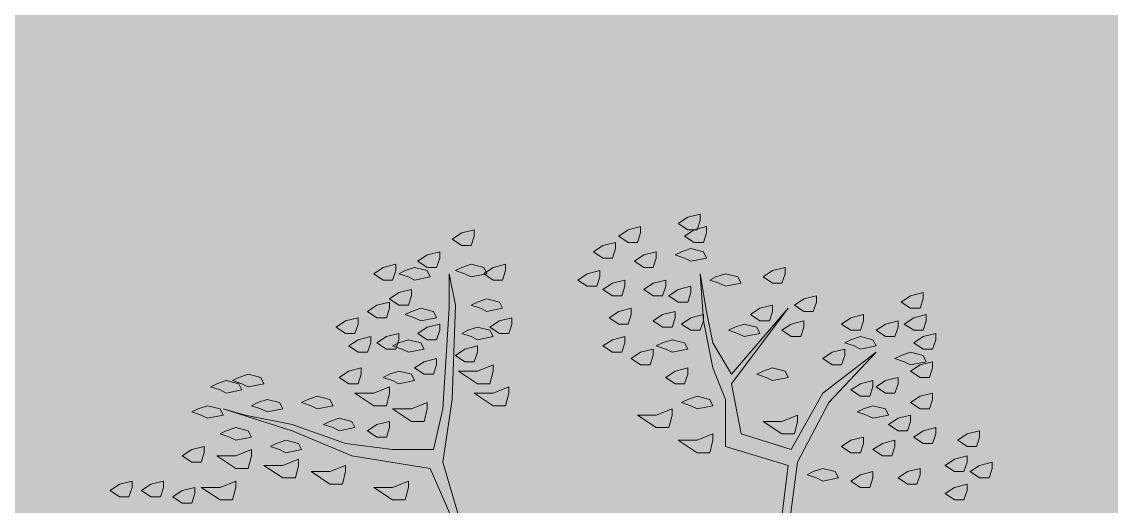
# Model space of a CAD drawing. Header units: millimetres. Extents: x 3006 to 6000, y 1661 to 3774.
# Drawn here: x 4681.025 to 4684.549, y 1835.895 to 1837.461 of the extents above; entities that cross this region are included whole.
import ezdxf

# ---------------------------------------------------------------- set-up
doc = ezdxf.new("R2010")
doc.units = ezdxf.units.MM
doc.header["$LTSCALE"] = 10
doc.linetypes.add('TT4', pattern=[0.1, 0.05, -0.05])
doc.layers.add('.15', color=150, linetype='Continuous', lineweight=15)
doc.layers.add('VEGETACION', color=84, linetype='Continuous', lineweight=15)
doc.layers.add('.20 hachura', color=185, linetype='Continuous')

# ---------------------------------------------------------------- blocks, each defined once
blk = doc.blocks.new('asfgjkosdfgiosdjfg')
at = {"layer": 'VEGETACION'}
for p, q in [((5.3103, 19.9927), (5.3717, 20.0336)), ((5.3717, 20.0336), (5.4535, 20.054)), ((5.4535, 20.054), (5.4535, 20.0131)), ((3.8989, 19.9313), (3.9807, 19.9518)), ((3.9807, 19.9518), (3.9807, 19.9108)), ((4.9217, 19.9108), (4.983, 19.9518)), ((4.983, 19.9518), (5.0648, 19.9722)), ((5.0648, 19.9722), (5.0648, 19.9313)), ((5.3717, 19.9518), (5.3103, 19.9927)), ((5.3512, 19.9108), (5.4126, 19.9518)), ((5.433, 19.9518), (5.3717, 19.9518)), ((5.4126, 19.9518), (5.4944, 19.9722)), ((5.4535, 20.0131), (5.433, 19.9518)), ((5.4944, 19.9722), (5.4944, 19.9313)), ((3.8376, 19.8904), (3.8989, 19.9313)), ((3.8989, 19.8495), (3.8376, 19.8904)), ((3.9807, 19.9108), (3.9603, 19.8495)), ((4.983, 19.8699), (4.9217, 19.9108)), ((5.0648, 19.9313), (5.0444, 19.8699)), ((5.4126, 19.8699), (5.3512, 19.9108)), ((5.4944, 19.9313), (5.4739, 19.8699)), ((3.6739, 19.7881), (3.7557, 19.8086)), ((3.7557, 19.8086), (3.7557, 19.7677)), ((3.9603, 19.8495), (3.8989, 19.8495)), ((4.758, 19.8086), (4.8194, 19.8495)), ((4.8194, 19.7677), (4.758, 19.8086)), ((4.8194, 19.8495), (4.9012, 19.8699)), ((4.9012, 19.829), (4.8808, 19.7677)), ((4.9012, 19.8699), (4.9012, 19.829)), ((5.0444, 19.8699), (4.983, 19.8699)), ((5.0853, 19.7881), (5.1671, 19.8086)), ((5.1671, 19.8086), (5.1671, 19.7677)), ((5.3308, 19.8086), (5.2899, 19.7881)), ((5.3921, 19.829), (5.3308, 19.8086)), ((5.4739, 19.8086), (5.3921, 19.829)), ((5.4739, 19.8699), (5.4126, 19.8699)), ((5.4944, 19.7677), (5.4739, 19.8086)), ((3.6126, 19.7472), (3.6739, 19.7881)), ((3.6739, 19.7063), (3.6126, 19.7472)), ((3.7557, 19.7677), (3.7353, 19.7063)), ((4.8808, 19.7677), (4.8194, 19.7677)), ((5.0239, 19.7472), (5.0853, 19.7881)), ((5.0853, 19.7063), (5.0239, 19.7472)), ((5.1671, 19.7677), (5.1467, 19.7063)), ((5.2899, 19.7881), (5.3512, 19.7677)), ((5.3512, 19.7677), (5.3921, 19.7472)), ((5.3921, 19.7472), (5.4944, 19.7677)), ((3.3262, 19.6654), (3.3875, 19.7063)), ((3.3875, 19.6245), (3.3262, 19.6654)), ((3.3875, 19.7063), (3.4694, 19.7268)), ((3.4694, 19.6858), (3.4489, 19.6245)), ((3.4694, 19.7268), (3.4694, 19.6858)), ((3.5307, 19.6858), (3.4898, 19.6654)), ((3.4898, 19.6654), (3.5512, 19.6449)), ((3.5921, 19.7063), (3.5307, 19.6858)), ((3.6739, 19.6858), (3.5921, 19.7063)), ((3.7353, 19.7063), (3.6739, 19.7063)), ((3.6944, 19.6449), (3.6739, 19.6858)), ((3.8171, 19.6654), (3.8171, 19.4404)), ((3.858, 19.4608), (3.8171, 19.6654)), ((3.8989, 19.7063), (3.858, 19.6858)), ((3.858, 19.6858), (3.9194, 19.6654)), ((3.9603, 19.7268), (3.8989, 19.7063)), ((3.9194, 19.6654), (3.9603, 19.6449)), ((4.0421, 19.7063), (3.9603, 19.7268)), ((3.9603, 19.6449), (4.0626, 19.6654)), ((4.0626, 19.6654), (4.0421, 19.7063)), ((4.0421, 19.6654), (4.1035, 19.7063)), ((4.1035, 19.6245), (4.0421, 19.6654)), ((4.1035, 19.7063), (4.1853, 19.7268)), ((4.1853, 19.6858), (4.1648, 19.6245)), ((4.1853, 19.7268), (4.1853, 19.6858)), ((4.6557, 19.6245), (4.7171, 19.6654)), ((4.7171, 19.6654), (4.7989, 19.6858)), ((4.7989, 19.6858), (4.7989, 19.6449)), ((5.1467, 19.7063), (5.0853, 19.7063)), ((5.4535, 19.6654), (5.4739, 19.3586)), ((5.4944, 19.4199), (5.4535, 19.6654)), ((5.6171, 19.6654), (5.5558, 19.6449)), ((5.6989, 19.6449), (5.6171, 19.6654)), ((5.8626, 19.6449), (5.924, 19.6858)), ((5.924, 19.6858), (6.0058, 19.7063)), ((6.0058, 19.6654), (5.9853, 19.604)), ((6.0058, 19.7063), (6.0058, 19.6654)), ((3.4489, 19.6245), (3.3875, 19.6245)), ((3.5512, 19.6449), (3.5921, 19.6245)), ((3.5921, 19.6245), (3.6944, 19.6449)), ((4.1648, 19.6245), (4.1035, 19.6245)), ((4.7171, 19.5836), (4.6557, 19.6245)), ((4.7989, 19.6449), (4.7785, 19.5836)), ((4.8194, 19.5631), (4.8808, 19.604)), ((4.8808, 19.604), (4.9626, 19.6245)), ((4.9626, 19.6245), (4.9626, 19.5836)), ((5.0853, 19.5631), (5.1467, 19.604)), ((5.1467, 19.604), (5.2285, 19.6245)), ((5.2285, 19.6245), (5.2285, 19.5836)), ((5.5558, 19.6449), (5.5149, 19.6245)), ((5.5149, 19.6245), (5.5762, 19.604)), ((5.5762, 19.604), (5.6171, 19.5836)), ((5.6171, 19.5836), (5.7194, 19.604)), ((5.7194, 19.604), (5.6989, 19.6449)), ((5.924, 19.604), (5.8626, 19.6449)), ((5.9853, 19.604), (5.924, 19.604)), ((3.4285, 19.5018), (3.4898, 19.5427)), ((3.4898, 19.5427), (3.5716, 19.5631)), ((3.5716, 19.5631), (3.5716, 19.5222)), ((4.7785, 19.5836), (4.7171, 19.5836)), ((4.8808, 19.5222), (4.8194, 19.5631)), ((4.9626, 19.5836), (4.9421, 19.5222)), ((5.1467, 19.5222), (5.0853, 19.5631)), ((5.2285, 19.5836), (5.208, 19.5222)), ((5.2489, 19.5222), (5.3103, 19.5631)), ((5.3103, 19.5631), (5.3921, 19.5836)), ((5.3921, 19.5427), (5.3717, 19.4813)), ((5.3921, 19.5836), (5.3921, 19.5427)), ((6.824, 19.5222), (6.9058, 19.5427)), ((6.9058, 19.5427), (6.9058, 19.5018)), ((3.2853, 19.4199), (3.3466, 19.4608)), ((3.3466, 19.4608), (3.4285, 19.4813)), ((3.4898, 19.4608), (3.4285, 19.5018)), ((3.4285, 19.4813), (3.4285, 19.4404)), ((3.5512, 19.4608), (3.4898, 19.4608)), ((3.5716, 19.5222), (3.5512, 19.4608)), ((3.8376, 18.8472), (3.858, 19.4608)), ((4.0012, 19.4813), (3.9603, 19.4608)), ((3.9603, 19.4608), (4.0216, 19.4404)), ((4.0626, 19.5018), (4.0012, 19.4813)), ((4.1444, 19.4813), (4.0626, 19.5018)), ((4.1648, 19.4404), (4.1444, 19.4813)), ((4.9421, 19.5222), (4.8808, 19.5222)), ((5.208, 19.5222), (5.1467, 19.5222)), ((5.3103, 19.4813), (5.2489, 19.5222)), ((5.3717, 19.4813), (5.3103, 19.4813)), ((5.8421, 19.4404), (5.924, 19.4608)), ((5.924, 19.4608), (5.924, 19.4199)), ((6.0671, 19.4608), (6.1285, 19.5018)), ((6.1285, 19.4199), (6.0671, 19.4608)), ((6.1285, 19.5018), (6.2103, 19.5222)), ((6.2103, 19.4813), (6.1899, 19.4199)), ((6.2103, 19.5222), (6.2103, 19.4813)), ((6.7626, 19.4813), (6.824, 19.5222)), ((6.824, 19.4404), (6.7626, 19.4813)), ((6.9058, 19.5018), (6.8853, 19.4404)), ((3.3466, 19.379), (3.2853, 19.4199)), ((3.4285, 19.4404), (3.408, 19.379)), ((3.5716, 19.4199), (3.5307, 19.3995)), ((3.5307, 19.3995), (3.5921, 19.379)), ((3.633, 19.4404), (3.5716, 19.4199)), ((3.7148, 19.4199), (3.633, 19.4404)), ((3.7353, 19.379), (3.7148, 19.4199)), ((3.8171, 19.4404), (3.7762, 18.7858)), ((4.0216, 19.4404), (4.0626, 19.4199)), ((4.0626, 19.4199), (4.1648, 19.4404)), ((4.8603, 19.379), (4.9217, 19.4199)), ((4.9217, 19.4199), (5.0035, 19.4404)), ((5.0035, 19.3995), (4.983, 19.3381)), ((5.0035, 19.4404), (5.0035, 19.3995)), ((5.1467, 19.3586), (5.208, 19.3995)), ((5.208, 19.3995), (5.2899, 19.4199)), ((5.2899, 19.4199), (5.2899, 19.379)), ((5.3921, 19.379), (5.4739, 19.3995)), ((5.4739, 19.3995), (5.4739, 19.3586)), ((5.5353, 19.2154), (5.4944, 19.4199)), ((6.0262, 19.4404), (5.658, 19.0108)), ((5.658, 18.9495), (6.0262, 19.4404)), ((5.7808, 19.3995), (5.8421, 19.4404)), ((5.8421, 19.3586), (5.7808, 19.3995)), ((5.924, 19.4199), (5.9035, 19.3586)), ((6.1899, 19.4199), (6.1285, 19.4199)), ((6.4353, 19.379), (6.5171, 19.3995)), ((6.5171, 19.3995), (6.5171, 19.3586)), ((6.8853, 19.4404), (6.824, 19.4404)), ((6.8444, 19.379), (6.9262, 19.3995)), ((6.9262, 19.3995), (6.9262, 19.3586)), ((3.0807, 19.3177), (3.1421, 19.3586)), ((3.1421, 19.2768), (3.0807, 19.3177)), ((3.1421, 19.3586), (3.2239, 19.379)), ((3.2239, 19.3381), (3.2035, 19.2768)), ((3.2239, 19.379), (3.2239, 19.3381)), ((3.408, 19.379), (3.3466, 19.379)), ((3.5921, 19.379), (3.633, 19.3586)), ((3.6126, 19.2768), (3.6739, 19.3177)), ((3.633, 19.3586), (3.7353, 19.379)), ((3.6739, 19.3177), (3.7557, 19.3381)), ((3.7557, 19.3381), (3.7557, 19.2972)), ((4.0012, 19.3177), (3.9398, 19.2972)), ((4.083, 19.2972), (4.0012, 19.3177)), ((4.083, 19.3177), (4.1444, 19.3586)), ((4.1444, 19.2768), (4.083, 19.3177)), ((4.1444, 19.3586), (4.2262, 19.379)), ((4.2262, 19.3381), (4.2057, 19.2768)), ((4.2262, 19.379), (4.2262, 19.3381)), ((4.9217, 19.3381), (4.8603, 19.379)), ((4.983, 19.3381), (4.9217, 19.3381)), ((5.208, 19.3177), (5.1467, 19.3586)), ((5.2694, 19.3177), (5.208, 19.3177)), ((5.2899, 19.379), (5.2694, 19.3177)), ((5.3308, 19.3381), (5.3921, 19.379)), ((5.3921, 19.2972), (5.3308, 19.3381)), ((5.4739, 19.3586), (5.4535, 19.2972)), ((5.4739, 19.3586), (5.5353, 19.0518)), ((5.6785, 19.3177), (5.6376, 19.2972)), ((5.7399, 19.3381), (5.6785, 19.3177)), ((5.8217, 19.3177), (5.7399, 19.3381)), ((5.8421, 19.2768), (5.8217, 19.3177)), ((5.9035, 19.3586), (5.8421, 19.3586)), ((5.9853, 19.2972), (6.0467, 19.3381)), ((6.0467, 19.3381), (6.1285, 19.3586)), ((6.1285, 19.3177), (6.108, 19.2563)), ((6.1285, 19.3586), (6.1285, 19.3177)), ((6.374, 19.3381), (6.4353, 19.379)), ((6.4353, 19.2972), (6.374, 19.3381)), ((6.5171, 19.3586), (6.4967, 19.2972)), ((6.599, 19.2972), (6.6603, 19.3381)), ((6.6603, 19.3381), (6.7421, 19.3586)), ((6.7421, 19.3177), (6.7217, 19.2563)), ((6.7421, 19.3586), (6.7421, 19.3177)), ((6.7831, 19.3381), (6.8444, 19.379)), ((6.8444, 19.2972), (6.7831, 19.3381)), ((6.9262, 19.3586), (6.9058, 19.2972)), ((3.2035, 19.2768), (3.1421, 19.2768)), ((3.2239, 19.2358), (3.3057, 19.2563)), ((3.3057, 19.2563), (3.3057, 19.2154)), ((3.3466, 19.2154), (3.408, 19.2563)), ((3.408, 19.2563), (3.4898, 19.2768)), ((3.4898, 19.2768), (3.4898, 19.2358)), ((3.6739, 19.2358), (3.6126, 19.2768)), ((3.7557, 19.2972), (3.7353, 19.2358)), ((3.9398, 19.2972), (3.8989, 19.2768)), ((3.8989, 19.2768), (3.9603, 19.2563)), ((3.9603, 19.2563), (4.0012, 19.2358)), ((4.0012, 19.2358), (4.1035, 19.2563)), ((4.1035, 19.2563), (4.083, 19.2972)), ((4.2057, 19.2768), (4.1444, 19.2768)), ((4.8808, 19.2358), (4.9626, 19.2563)), ((4.9626, 19.2563), (4.9626, 19.2154)), ((5.4535, 19.2972), (5.3921, 19.2972)), ((5.6376, 19.2972), (5.6989, 19.2768)), ((5.6989, 19.2768), (5.7399, 19.2563)), ((5.7399, 19.2563), (5.8421, 19.2768)), ((6.0467, 19.2563), (5.9853, 19.2972)), ((6.108, 19.2563), (6.0467, 19.2563)), ((6.4967, 19.2972), (6.4353, 19.2972)), ((6.4967, 19.2563), (6.4353, 19.2358)), ((6.5785, 19.2358), (6.4967, 19.2563)), ((6.6603, 19.2563), (6.599, 19.2972)), ((6.7217, 19.2563), (6.6603, 19.2563)), ((6.9058, 19.2972), (6.8444, 19.2972)), ((6.8444, 19.2154), (6.9058, 19.2563)), ((6.9058, 19.2563), (6.9876, 19.2768)), ((6.9876, 19.2768), (6.9876, 19.2358)), ((3.1625, 19.1949), (3.2239, 19.2358)), ((3.2239, 19.154), (3.1625, 19.1949)), ((3.3057, 19.2154), (3.2853, 19.154)), ((3.408, 19.1745), (3.3466, 19.2154)), ((3.4694, 19.1745), (3.408, 19.1745)), ((3.4898, 19.2154), (3.4489, 19.1949)), ((3.4489, 19.1949), (3.5103, 19.1745)), ((3.4898, 19.2358), (3.4694, 19.1745)), ((3.5512, 19.2358), (3.4898, 19.2154)), ((3.5103, 19.1745), (3.5512, 19.154)), ((3.633, 19.2154), (3.5512, 19.2358)), ((3.5512, 19.154), (3.6535, 19.1745)), ((3.6535, 19.1745), (3.633, 19.2154)), ((3.7353, 19.2358), (3.6739, 19.2358)), ((3.858, 19.1336), (3.9194, 19.1745)), ((3.9194, 19.1745), (4.0012, 19.1949)), ((4.0012, 19.1949), (4.0012, 19.154)), ((4.8194, 19.1949), (4.8808, 19.2358)), ((4.8808, 19.154), (4.8194, 19.1949)), ((4.9626, 19.2154), (4.9421, 19.154)), ((5.0648, 19.154), (5.1467, 19.1745)), ((5.1467, 19.1745), (5.1467, 19.1336)), ((5.208, 19.2154), (5.1671, 19.1949)), ((5.1671, 19.1949), (5.2285, 19.1745)), ((5.2694, 19.2358), (5.208, 19.2154)), ((5.2285, 19.1745), (5.2694, 19.154)), ((5.3512, 19.2154), (5.2694, 19.2358)), ((5.2694, 19.154), (5.3717, 19.1745)), ((5.3717, 19.1745), (5.3512, 19.2154)), ((5.658, 19.0108), (5.5353, 19.2154)), ((6.3126, 19.154), (6.3944, 19.1745)), ((6.4353, 19.2358), (6.3944, 19.2154)), ((6.3944, 19.2154), (6.4558, 19.1949)), ((6.3944, 19.1745), (6.3944, 19.1336)), ((6.4558, 19.1949), (6.4967, 19.1745)), ((6.4967, 19.1745), (6.599, 19.1949)), ((6.599, 19.1949), (6.5785, 19.2358)), ((6.9058, 19.1745), (6.8444, 19.2154)), ((6.9671, 19.1745), (6.9058, 19.1745)), ((6.9876, 19.2358), (6.9671, 19.1745)), ((3.2853, 19.154), (3.2239, 19.154)), ((3.6535, 19.0927), (3.7353, 19.1131)), ((3.7353, 19.1131), (3.7353, 19.0722)), ((3.9194, 19.0927), (3.858, 19.1336)), ((4.0012, 19.154), (3.9807, 19.0927)), ((4.9421, 19.154), (4.8808, 19.154)), ((5.0035, 19.1131), (5.0648, 19.154)), ((5.0648, 19.0722), (5.0035, 19.1131)), ((5.1467, 19.1336), (5.1262, 19.0722)), ((6.599, 19.154), (6.2512, 18.8881)), ((6.2512, 19.1131), (6.3126, 19.154)), ((6.3126, 19.0722), (6.2512, 19.1131)), ((6.2921, 18.8268), (6.599, 19.154)), ((6.3944, 19.1336), (6.374, 19.0722)), ((6.7626, 19.1336), (6.7217, 19.1131)), ((6.7217, 19.1131), (6.7831, 19.0927)), ((6.824, 19.154), (6.7626, 19.1336)), ((6.9058, 19.1336), (6.824, 19.154)), ((6.9262, 19.0927), (6.9058, 19.1336)), ((3.1012, 18.9904), (3.1625, 19.0313)), ((3.1625, 19.0313), (3.2444, 19.0518)), ((3.2444, 19.0518), (3.2444, 19.0108)), ((3.4898, 19.0313), (3.4285, 19.0108)), ((3.5716, 19.0108), (3.4898, 19.0313)), ((3.5921, 19.0518), (3.6535, 19.0927)), ((3.6535, 19.0108), (3.5921, 19.0518)), ((3.7353, 19.0722), (3.7148, 19.0108)), ((3.8785, 19.0313), (4.0012, 19.0313)), ((4.0012, 18.9495), (3.8785, 19.0313)), ((3.9807, 19.0927), (3.9194, 19.0927)), ((4.0012, 19.0313), (4.1035, 19.0722)), ((4.1035, 19.0313), (4.083, 18.9495)), ((4.1035, 19.0722), (4.1035, 19.0313)), ((5.1262, 19.0722), (5.0648, 19.0722)), ((5.2285, 18.9904), (5.2899, 19.0313)), ((5.2899, 19.0313), (5.3717, 19.0518)), ((5.3717, 19.0518), (5.3717, 19.0108)), ((5.5353, 19.0518), (5.6171, 18.8472)), ((5.8626, 19.0313), (5.8217, 19.0108)), ((5.924, 19.0518), (5.8626, 19.0313)), ((6.0058, 19.0313), (5.924, 19.0518)), ((6.0262, 18.9904), (6.0058, 19.0313)), ((6.374, 19.0722), (6.3126, 19.0722)), ((6.7831, 19.0927), (6.824, 19.0722)), ((6.824, 19.0722), (6.9262, 19.0927)), ((6.824, 19.0313), (6.8853, 19.0722)), ((6.8853, 18.9904), (6.824, 19.0313)), ((6.8853, 19.0722), (6.9671, 19.0927)), ((6.9671, 19.0518), (6.9467, 18.9904)), ((6.9671, 19.0927), (6.9671, 19.0518)), ((2.3648, 18.9699), (2.3034, 18.9495)), ((2.4466, 18.9495), (2.3648, 18.9699)), ((2.4466, 18.9904), (2.4057, 18.9699)), ((2.4057, 18.9699), (2.4671, 18.9495)), ((2.508, 19.0108), (2.4466, 18.9904)), ((2.5898, 18.9904), (2.508, 19.0108)), ((2.6103, 18.9495), (2.5898, 18.9904)), ((3.1625, 18.9495), (3.1012, 18.9904)), ((3.2444, 19.0108), (3.2239, 18.9495)), ((3.4285, 19.0108), (3.3875, 18.9904)), ((3.3875, 18.9904), (3.4489, 18.9699)), ((3.4489, 18.9699), (3.4898, 18.9495)), ((3.4898, 18.9495), (3.5921, 18.9699)), ((3.5921, 18.9699), (3.5716, 19.0108)), ((3.7148, 19.0108), (3.6535, 19.0108)), ((5.2899, 18.9495), (5.2285, 18.9904)), ((5.3717, 19.0108), (5.3512, 18.9495)), ((5.8217, 19.0108), (5.883, 18.9904)), ((5.883, 18.9904), (5.924, 18.9699)), ((5.924, 18.9699), (6.0262, 18.9904)), ((6.4967, 18.9495), (6.5785, 18.9699)), ((6.5785, 18.9699), (6.5785, 18.929)), ((6.599, 18.929), (6.6603, 18.9699)), ((6.6603, 18.9699), (6.7421, 18.9904)), ((6.7421, 18.9904), (6.7421, 18.9495)), ((6.9467, 18.9904), (6.8853, 18.9904)), ((2.3034, 18.9495), (2.2625, 18.929)), ((2.2625, 18.929), (2.3239, 18.9086)), ((2.3239, 18.9086), (2.3648, 18.8881)), ((2.3648, 18.8881), (2.4671, 18.9086)), ((2.4671, 18.9086), (2.4466, 18.9495)), ((2.4671, 18.9495), (2.508, 18.929)), ((2.508, 18.929), (2.6103, 18.9495)), ((3.2239, 18.9495), (3.1625, 18.9495)), ((3.2035, 18.8881), (3.3262, 18.8881)), ((3.3262, 18.8063), (3.2035, 18.8881)), ((3.3262, 18.8881), (3.4285, 18.929)), ((3.4285, 18.8881), (3.408, 18.8063)), ((3.4285, 18.929), (3.4285, 18.8881)), ((3.9807, 18.8881), (4.1035, 18.8881)), ((4.1035, 18.8063), (3.9807, 18.8881)), ((4.083, 18.9495), (4.0012, 18.9495)), ((4.1035, 18.8881), (4.2057, 18.929)), ((4.2057, 18.8881), (4.1853, 18.8063)), ((4.2057, 18.929), (4.2057, 18.8881)), ((5.3512, 18.9495), (5.2899, 18.9495)), ((5.7194, 18.6222), (5.658, 18.9495)), ((6.2512, 18.8881), (6.0467, 18.5199)), ((6.4353, 18.9086), (6.4967, 18.9495)), ((6.4967, 18.8677), (6.4353, 18.9086)), ((6.5785, 18.929), (6.5581, 18.8677)), ((6.6603, 18.8881), (6.599, 18.929)), ((6.7217, 18.8881), (6.6603, 18.8881)), ((6.7421, 18.9495), (6.7217, 18.8881)), ((6.8853, 18.8677), (6.9671, 18.8881)), ((6.9671, 18.8881), (6.9671, 18.8472)), ((2.5694, 18.8268), (2.5284, 18.8063)), ((2.6307, 18.8472), (2.5694, 18.8268)), ((2.7125, 18.8268), (2.6307, 18.8472)), ((2.733, 18.7858), (2.7125, 18.8268)), ((2.8966, 18.8472), (2.8557, 18.8268)), ((2.8557, 18.8268), (2.9171, 18.8063)), ((2.958, 18.8677), (2.8966, 18.8472)), ((3.0398, 18.8472), (2.958, 18.8677)), ((3.0603, 18.8063), (3.0398, 18.8472)), ((3.5716, 18.7858), (3.6739, 18.8268)), ((3.6739, 18.8268), (3.6739, 18.7858)), ((3.7762, 18.4381), (3.8376, 18.8472)), ((5.3717, 18.8472), (5.3308, 18.8268)), ((5.3308, 18.8268), (5.3921, 18.8063)), ((5.433, 18.8677), (5.3717, 18.8472)), ((5.5149, 18.8472), (5.433, 18.8677)), ((5.5353, 18.8063), (5.5149, 18.8472)), ((5.6171, 18.8472), (5.6171, 18.5404)), ((6.0876, 18.4381), (6.2921, 18.8268)), ((6.5581, 18.8677), (6.4967, 18.8677)), ((6.824, 18.8268), (6.8853, 18.8677)), ((6.8853, 18.7858), (6.824, 18.8268)), ((6.9671, 18.8472), (6.9467, 18.7858)), ((2.1807, 18.7858), (2.1398, 18.7654)), ((2.1398, 18.7654), (2.2012, 18.7449)), ((2.2421, 18.8063), (2.1807, 18.7858)), ((2.2012, 18.7449), (2.2421, 18.7245)), ((2.3239, 18.7858), (2.2421, 18.8063)), ((2.2421, 18.7245), (2.3443, 18.7449)), ((2.3443, 18.7449), (2.3239, 18.7858)), ((2.3443, 18.7858), (2.7944, 18.6427)), ((2.4875, 18.7449), (2.3443, 18.7858)), ((2.7944, 18.6836), (2.4875, 18.7449)), ((2.5284, 18.8063), (2.5898, 18.7858)), ((2.5898, 18.7858), (2.6307, 18.7654)), ((2.6307, 18.7654), (2.733, 18.7858)), ((2.9171, 18.8063), (2.958, 18.7858)), ((2.958, 18.7858), (3.0603, 18.8063)), ((3.408, 18.8063), (3.3262, 18.8063)), ((3.4489, 18.7858), (3.5716, 18.7858)), ((3.5716, 18.704), (3.4489, 18.7858)), ((3.6739, 18.7858), (3.6535, 18.704)), ((3.7762, 18.7858), (3.7148, 18.5199)), ((4.1853, 18.8063), (4.1035, 18.8063)), ((5.0444, 18.7449), (5.1671, 18.7449)), ((5.1671, 18.6631), (5.0444, 18.7449)), ((5.1671, 18.7449), (5.2694, 18.7858)), ((5.2694, 18.7449), (5.2489, 18.6631)), ((5.2694, 18.7858), (5.2694, 18.7449)), ((5.3921, 18.8063), (5.433, 18.7858)), ((5.433, 18.7858), (5.5353, 18.8063)), ((5.9853, 18.704), (6.0876, 18.7449)), ((6.0876, 18.7449), (6.0876, 18.704)), ((6.5171, 18.7858), (6.4762, 18.7654)), ((6.4762, 18.7654), (6.5376, 18.7449)), ((6.5785, 18.8063), (6.5171, 18.7858)), ((6.5376, 18.7449), (6.5785, 18.7245)), ((6.6603, 18.7858), (6.5785, 18.8063)), ((6.5785, 18.7245), (6.6808, 18.7449)), ((6.6808, 18.7449), (6.6603, 18.7858)), ((6.7421, 18.7245), (6.824, 18.7449)), ((6.824, 18.7449), (6.824, 18.704)), ((6.9467, 18.7858), (6.8853, 18.7858)), ((3.1421, 18.5608), (2.7944, 18.6836)), ((3.0398, 18.704), (2.9989, 18.6836)), ((2.9989, 18.6836), (3.0603, 18.6631)), ((3.1012, 18.7245), (3.0398, 18.704)), ((3.183, 18.704), (3.1012, 18.7245)), ((3.2035, 18.6631), (3.183, 18.704)), ((3.2853, 18.6427), (3.3466, 18.6836)), ((3.3466, 18.6836), (3.4285, 18.704)), ((3.4285, 18.704), (3.4285, 18.6631)), ((3.6535, 18.704), (3.5716, 18.704)), ((5.8626, 18.704), (5.9853, 18.704)), ((5.9853, 18.6222), (5.8626, 18.704)), ((6.0876, 18.704), (6.0671, 18.6222)), ((6.6808, 18.6836), (6.7421, 18.7245)), ((6.7421, 18.6427), (6.6808, 18.6836)), ((6.824, 18.704), (6.8035, 18.6427)), ((2.3648, 18.6427), (2.3239, 18.6222)), ((2.3239, 18.6222), (2.3853, 18.6018)), ((2.4262, 18.6631), (2.3648, 18.6427)), ((2.3853, 18.6018), (2.4262, 18.5813)), ((2.508, 18.6427), (2.4262, 18.6631)), ((2.4262, 18.5813), (2.5284, 18.6018)), ((2.5284, 18.6018), (2.508, 18.6427)), ((2.7944, 18.6427), (3.183, 18.479)), ((3.0603, 18.6631), (3.1012, 18.6427)), ((3.1012, 18.6427), (3.2035, 18.6631)), ((3.3466, 18.6018), (3.2853, 18.6427)), ((3.408, 18.6018), (3.3466, 18.6018)), ((3.4285, 18.6631), (3.408, 18.6018)), ((5.2489, 18.6631), (5.1671, 18.6631)), ((5.433, 18.5813), (5.5353, 18.6222)), ((5.5353, 18.6222), (5.5353, 18.5813)), ((6.0467, 18.5199), (5.7194, 18.6222)), ((6.0671, 18.6222), (5.9853, 18.6222)), ((6.4353, 18.5813), (6.5171, 18.6018)), ((6.5171, 18.6018), (6.5171, 18.5608)), ((6.8035, 18.6427), (6.7421, 18.6427)), ((6.8444, 18.6018), (6.9058, 18.6427)), ((6.9058, 18.5608), (6.8444, 18.6018)), ((6.9058, 18.6427), (6.9876, 18.6631)), ((6.9876, 18.6222), (6.9671, 18.5608)), ((6.9876, 18.6631), (6.9876, 18.6222)), ((7.1308, 18.5813), (7.1922, 18.6222)), ((7.1922, 18.6222), (7.274, 18.6427)), ((7.274, 18.6018), (7.2535, 18.5404)), ((7.274, 18.6427), (7.274, 18.6018)), ((2.1398, 18.5199), (2.2216, 18.5404)), ((2.2216, 18.5404), (2.2216, 18.4995)), ((2.6921, 18.5608), (2.6512, 18.5404)), ((2.6512, 18.5404), (2.7125, 18.5199)), ((2.7534, 18.5813), (2.6921, 18.5608)), ((2.8353, 18.5608), (2.7534, 18.5813)), ((2.8557, 18.5199), (2.8353, 18.5608)), ((3.4489, 18.5199), (3.1421, 18.5608)), ((5.3103, 18.5813), (5.433, 18.5813)), ((5.433, 18.4995), (5.3103, 18.5813)), ((5.5353, 18.5813), (5.5149, 18.4995)), ((5.6171, 18.5404), (6.0262, 18.4177)), ((6.374, 18.5404), (6.4353, 18.5813)), ((6.4353, 18.4995), (6.374, 18.5404)), ((6.5171, 18.5608), (6.4967, 18.4995)), ((6.5785, 18.5199), (6.6399, 18.5608)), ((6.6399, 18.5608), (6.7217, 18.5813)), ((6.7217, 18.5404), (6.7012, 18.479)), ((6.7217, 18.5813), (6.7217, 18.5404)), ((6.9671, 18.5608), (6.9058, 18.5608)), ((7.1922, 18.5404), (7.1308, 18.5813)), ((7.2535, 18.5404), (7.1922, 18.5404)), ((2.0784, 18.479), (2.1398, 18.5199)), ((2.1398, 18.4381), (2.0784, 18.479)), ((2.2216, 18.4995), (2.2012, 18.4381)), ((2.4262, 18.3972), (2.3034, 18.479)), ((2.3034, 18.479), (2.4262, 18.479)), ((2.4262, 18.479), (2.5284, 18.5199)), ((2.5284, 18.479), (2.508, 18.3972)), ((2.5284, 18.5199), (2.5284, 18.479)), ((2.7125, 18.5199), (2.7534, 18.4995)), ((2.733, 18.4177), (2.8353, 18.4586)), ((2.7534, 18.4995), (2.8557, 18.5199)), ((2.8353, 18.4586), (2.8353, 18.4177)), ((3.183, 18.479), (3.5716, 18.4177)), ((3.7148, 18.5199), (3.4489, 18.5199)), ((5.5149, 18.4995), (5.433, 18.4995)), ((6.4967, 18.4995), (6.4353, 18.4995)), ((6.6399, 18.479), (6.5785, 18.5199)), ((6.7012, 18.479), (6.6399, 18.479)), ((7.049, 18.4177), (7.1103, 18.4586)), ((7.1103, 18.4586), (7.1922, 18.479)), ((7.1922, 18.479), (7.1922, 18.4381)), ((2.2012, 18.4381), (2.1398, 18.4381)), ((2.508, 18.3972), (2.4262, 18.3972)), ((2.733, 18.3359), (2.6103, 18.4177)), ((2.6103, 18.4177), (2.733, 18.4177)), ((2.8353, 18.4177), (2.8148, 18.3359)), ((3.0398, 18.3768), (3.1421, 18.4177)), ((3.1421, 18.4177), (3.1421, 18.3768)), ((3.5716, 18.4177), (3.6944, 18.3972)), ((3.6944, 18.3972), (3.8376, 18.0699)), ((3.9398, 17.8859), (3.7762, 18.4381)), ((6.0262, 18.4177), (5.9649, 17.9268)), ((6.0262, 17.9881), (6.0876, 18.4381)), ((6.2512, 18.3972), (6.1899, 18.3768)), ((6.333, 18.3768), (6.2512, 18.3972)), ((6.8035, 18.3768), (6.8853, 18.3972)), ((6.8853, 18.3972), (6.8853, 18.3563)), ((7.1103, 18.3768), (7.049, 18.4177)), ((7.1922, 18.4381), (7.1717, 18.3768)), ((7.2126, 18.3768), (7.274, 18.4177)), ((7.274, 18.4177), (7.3558, 18.4381)), ((7.3558, 18.3972), (7.3353, 18.3359)), ((7.3558, 18.4381), (7.3558, 18.3972)), ((2.8148, 18.3359), (2.733, 18.3359)), ((2.9171, 18.3768), (3.0398, 18.3768)), ((3.0398, 18.2949), (2.9171, 18.3768)), ((3.1421, 18.3768), (3.1216, 18.2949)), ((6.1899, 18.3768), (6.149, 18.3563)), ((6.149, 18.3563), (6.2103, 18.3359)), ((6.2103, 18.3359), (6.2512, 18.3154)), ((6.2512, 18.3154), (6.3535, 18.3359)), ((6.3535, 18.3359), (6.333, 18.3768)), ((6.4353, 18.3154), (6.4967, 18.3563)), ((6.4967, 18.3563), (6.5785, 18.3768)), ((6.5785, 18.3359), (6.5581, 18.2745)), ((6.5785, 18.3768), (6.5785, 18.3359)), ((6.7421, 18.3359), (6.8035, 18.3768)), ((6.8035, 18.2949), (6.7421, 18.3359)), ((6.8853, 18.3563), (6.8649, 18.2949)), ((7.1717, 18.3768), (7.1103, 18.3768)), ((7.274, 18.3359), (7.2126, 18.3768)), ((7.3353, 18.3359), (7.274, 18.3359)), ((1.608, 18.254), (1.6693, 18.2949)), ((1.6693, 18.2131), (1.608, 18.254)), ((1.6693, 18.2949), (1.7512, 18.3154)), ((1.7512, 18.2745), (1.7307, 18.2131)), ((1.7512, 18.3154), (1.7512, 18.2745)), ((1.8125, 18.254), (1.8739, 18.2949)), ((1.8739, 18.2131), (1.8125, 18.254)), ((1.8739, 18.2949), (1.9557, 18.3154)), ((1.9557, 18.2745), (1.9353, 18.2131)), ((1.9557, 18.3154), (1.9557, 18.2745)), ((2.0171, 18.2131), (2.0784, 18.254)), ((2.0784, 18.254), (2.1603, 18.2745)), ((2.1603, 18.2745), (2.1603, 18.2336)), ((2.2012, 18.2745), (2.3239, 18.2745)), ((2.3239, 18.1927), (2.2012, 18.2745)), ((2.3239, 18.2745), (2.4262, 18.3154)), ((2.4262, 18.2745), (2.4057, 18.1927)), ((2.4262, 18.3154), (2.4262, 18.2745)), ((3.1216, 18.2949), (3.0398, 18.2949)), ((3.3262, 18.2745), (3.4489, 18.2745)), ((3.4489, 18.1927), (3.3262, 18.2745)), ((3.4489, 18.2745), (3.5512, 18.3154)), ((3.5512, 18.2745), (3.5307, 18.1927)), ((3.5512, 18.3154), (3.5512, 18.2745)), ((6.4967, 18.2745), (6.4353, 18.3154)), ((6.5581, 18.2745), (6.4967, 18.2745)), ((6.8649, 18.2949), (6.8035, 18.2949)), ((7.049, 18.2336), (7.1103, 18.2745)), ((7.1103, 18.2745), (7.1922, 18.2949)), ((7.1922, 18.254), (7.1717, 18.1927)), ((7.1922, 18.2949), (7.1922, 18.254)), ((1.7307, 18.2131), (1.6693, 18.2131)), ((1.9353, 18.2131), (1.8739, 18.2131)), ((2.0784, 18.1722), (2.0171, 18.2131)), ((2.1603, 18.2336), (2.1398, 18.1722)), ((2.4057, 18.1927), (2.3239, 18.1927)), ((3.5307, 18.1927), (3.4489, 18.1927)), ((7.1103, 18.1927), (7.049, 18.2336)), ((7.1717, 18.1927), (7.1103, 18.1927)), ((2.1398, 18.1722), (2.0784, 18.1722))]:
    blk.add_line(p, q, dxfattribs=at)

msp = doc.modelspace()

# ---------------------------------------------------------------- hatches: boundary and pattern name
at = {"layer": '.20 hachura'}
h = msp.add_hatch(dxfattribs=at)
h.set_pattern_fill('AR-HBONE', color=185, scale=0.0015)
h.paths.add_polyline_path([(4735.6119, 1886.191), (4734.4119, 1886.191), (4734.4119, 1887.391), (4735.6119, 1887.391)], flags=16)
h.paths.add_polyline_path([(4734.3769, 1832.891), (4734.3769, 1832.6068), (4733.8386, 1832.6068), (4733.8386, 1832.891)])
h.paths.add_polyline_path([(4735.7319, 1884.9689), (4739.0078, 1884.9689), (4739.0077, 1885.0974), (4737.8077, 1885.7003), (4737.8077, 1887.8846), (4739.0077, 1888.4846), (4739.0079, 1888.591), (4733.8879, 1888.591), (4733.8873, 1890.5174), (4732.7873, 1891.1174), (4732.7873, 1892.4174), (4733.8873, 1893.0174), (4733.8879, 1932.7679), (4731.8879, 1932.766), (4731.8879, 1837.8689), (4681.4903, 1837.8689), (4676.6592, 1842.7), (4655.4826, 1842.6789), (4650.6726, 1837.8689), (4617.0095, 1837.8689), (4617.0095, 1835.8689), (4648.6726, 1835.8689), (4648.2489, 1835.4452), (4649.3096, 1834.3845), (4650.7939, 1835.8689), (4714.8578, 1835.8689), (4714.4341, 1835.4452), (4715.4948, 1834.3845), (4716.9791, 1835.8689), (4732.4123, 1835.8689), (4732.4123, 1827.6489), (4732.9123, 1827.6489), (4733.5123, 1828.8489), (4735.0123, 1828.8489), (4735.6123, 1827.6489), (4736.1094, 1827.6489), (4736.1094, 1830.5489), (4739.0077, 1830.5489), (4739.0077, 1831.1459), (4737.8077, 1831.7459), (4737.8077, 1833.2459), (4739.0077, 1833.8459), (4739.0077, 1834.3459), (4736.7637, 1834.3459), (4733.8879, 1837.2218), (4733.8879, 1857.411), (4733.8879, 1859.071), (4733.8879, 1880.5489), (4732.7879, 1881.1489), (4732.7879, 1882.4489), (4733.8879, 1883.0489), (4733.8879, 1884.9689), (4734.2919, 1884.9689)])

# ---------------------------------------------------------------- linework, layer by layer
at = {"layer": '.15', "color": 1, "linetype": 'TT4', "lineweight": 15, "ltscale": 0.3, "const_width": 0.2}
msp.add_lwpolyline([(4617.0095, 1836.8689), (4732.8879, 1836.8689), (4732.8879, 1932.7672)], dxfattribs=at)

# ---------------------------------------------------------------- block references
at = {"xscale": 0.4964757844146342, "yscale": 0.4964757844146342, "zscale": 0.4964757844146342}
msp.add_blockref('asfgjkosdfgiosdjfg', (4680.5125, 1826.8829), dxfattribs=at)

doc.saveas('drawing.dxf')
